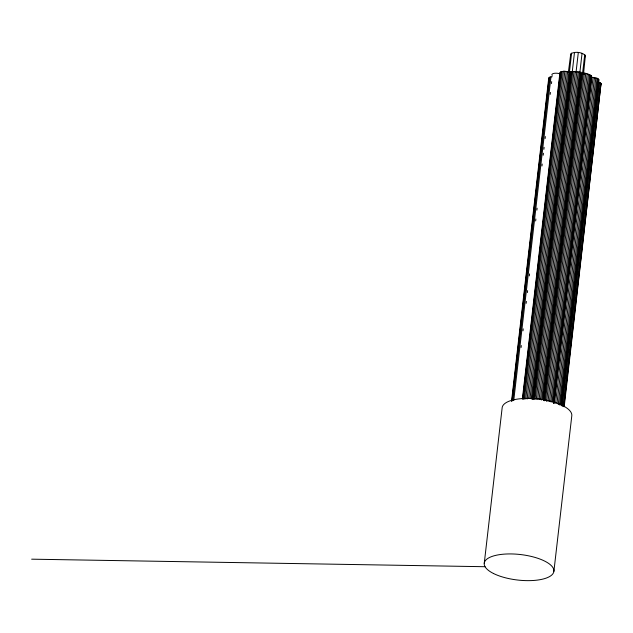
<?xml version="1.0" encoding="UTF-8"?>
<svg xmlns="http://www.w3.org/2000/svg" width="633" height="633" viewBox="0 0 633 633"><rect width="100%" height="100%" fill="white"/><g stroke="black" fill="none" stroke-linecap="round" stroke-linejoin="round"><path stroke-width="0.95" d="M484.261 563.283L502.159 407.739A35.052 12.826 6.6 0 1 538.43 398.988A35.052 12.826 6.6 0 1 571.805 415.739L553.899 571.29M511.543 401.235L548.748 77.914L549.935 77.084L552.245 76.712M511.915 401.235L549.175 77.455M512.785 399.882L549.935 77.084M513.727 400.61L550.987 76.83M521.086 347.509L521.307 345.547M523 330.83L523.23 328.867M526.165 303.357L526.395 301.395M527.408 292.565L527.637 290.602M529.33 275.885L529.552 273.923M535.653 220.941L535.874 218.978M536.895 210.148L537.116 208.186M541.975 165.996L542.196 164.034M543.217 155.204L543.438 153.241M543.889 149.317L544.119 147.354M545.132 138.524L545.361 136.562M550.219 94.372L550.441 92.41M551.462 83.58L551.683 81.617M522.344 399.217L559.944 72.486C562.872 70.303 567.595 71.189 570.452 73.191M522.771 398.758L560.371 72.027M523.42 399.368L561.139 71.656M524.472 399.114L562.183 71.41M525.738 398.996L563.449 71.284M527.123 399.019L564.842 71.307M528.666 398.204L566.266 71.474C574.614 71.505 584.663 71.41 591.657 76.134L591.594 76.656M530.019 398.497L567.619 71.766M568.394 72.075L570.768 53.71C575.16 51.305 581.672 52.056 585.398 55.395L583.539 73.816M531.229 398.901L568.83 72.17M569.455 71.79L571.599 53.132M532.195 399.383L569.787 72.653M532.907 399.391L570.507 72.668L572.746 71.584L535.035 399.288M533.334 398.932L570.934 72.202M533.983 399.542L571.702 71.838M572.232 72.075L574.487 52.436M536.301 399.17L574.012 71.466M537.686 399.194L575.405 71.489M576.054 72.138L578.317 52.499M539.11 399.36L576.829 71.648M540.471 399.652L578.182 71.94M541.674 400.056L579.393 72.344L581.015 73.365L581.268 74.433L585.731 73.713L548.02 401.417M579.804 72.945L582.059 53.307M542.758 399.558L580.35 72.827M543.415 400.088L581.015 73.365M543.723 400.634L581.323 73.911M544.427 400.784L582.028 74.061M582.574 73.293L584.718 54.636M545.48 400.531L583.08 73.808M546.627 401.393L584.338 73.689M549.444 401.583L587.155 73.871M550.805 401.876L588.516 74.164M552.008 402.279L589.719 74.567M553.084 401.781L590.684 75.058M553.63 403.292L591.349 75.588M553.994 403.379L591.657 76.134M554.184 403.11L591.673 77.368L597.046 78.247L598.676 79.267L598.501 80.795M555.576 403.134L593.058 77.392M557 403.3L594.482 77.55M558.243 404.574L595.843 77.843M559.445 404.978L597.046 78.247M560.529 404.479L598.011 78.729M561.74 398.909L561.962 396.946M562.413 393.022L562.642 391.059M563.655 382.229L563.884 380.267M568.062 343.964L568.292 342.002M568.743 338.077L568.964 336.115M569.985 327.285L570.206 325.322M576.307 272.34L576.528 270.378M576.98 266.453L577.209 264.491M578.222 255.661L578.451 253.698M579.464 244.86L579.693 242.898M582.629 217.388L582.851 215.426M584.544 200.708L584.773 198.746M585.786 189.916L586.016 187.954M588.951 162.444L589.181 160.481M590.874 145.764L591.095 143.802M592.789 129.085L593.018 127.122M594.031 118.292L594.26 116.33M597.196 90.82L597.417 88.857M561.123 405.555L598.676 79.267M561.495 405.555L598.984 79.813M562.151 406.18L599.411 82.393L598.209 81.989M563.117 406.663L600.377 82.876L599.411 82.393M563.892 406.212L601.041 83.414L600.377 82.876M564.201 406.758L601.041 83.414M601.35 83.96L600.867 84.941M585.24 56.828L585.572 56.139M31.65 559.176L485.068 566.717M548.692 78.437L549.001 78.983M570.428 54.398L570.602 55.15M552.237 75.477A5.491 2.01 6.6 0 1 552.411 73.95L553.171 73.578A5.491 2.01 6.6 0 1 559.659 73.689M493.431 573.466A35.052 12.826 6.6 0 0 552.34 574.447A35.052 12.826 6.6 0 0 511.464 553.938A35.052 12.826 6.6 0 0 493.431 573.466"/></g></svg>
